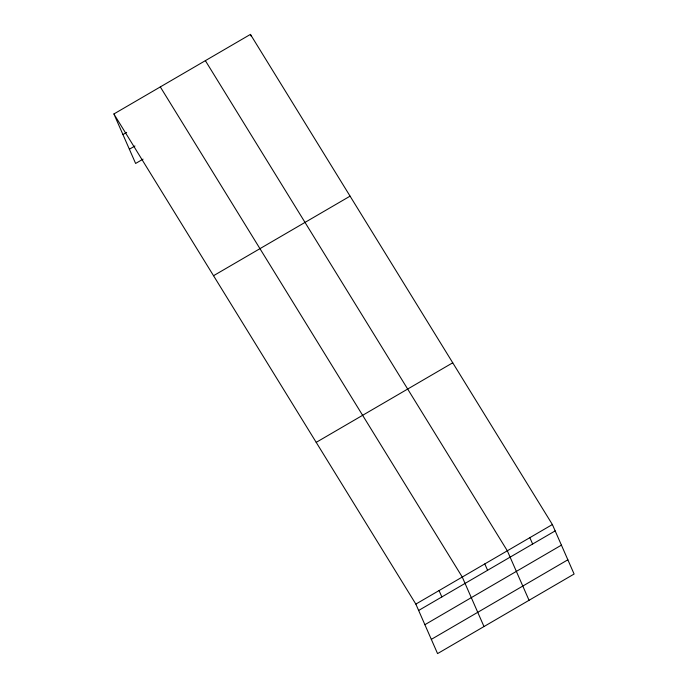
<?xml version="1.0" encoding="UTF-8"?>
<svg xmlns="http://www.w3.org/2000/svg" width="688" height="688" viewBox="0 0 688 688"><rect width="100%" height="100%" fill="white"/><g stroke="black" fill="none" stroke-linecap="round" stroke-linejoin="round"><path stroke-width="1.03" d="M113.89 113.967L250.432 34.4L552.378 524.54L574.11 574.033L437.568 653.6L415.844 604.098L113.89 113.967L135.622 163.46L143.052 159.134M122.937 134.564L126.652 132.397M129.37 149.227L134.943 145.985M213.538 275.707L350.072 196.149M316.205 442.358L452.738 362.791M415.844 604.098L552.378 524.54M418.639 610.462L555.173 530.895M424.883 624.695L561.417 545.137M431.324 639.367L567.858 559.8M205.368 60.656L507.323 550.796L529.046 600.289M160.313 86.912L462.267 577.051L483.991 626.544M529.846 537.663L532.641 544.027M484.791 563.919L487.586 570.283M250.432 34.4L251.223 36.215M439.056 590.579L441.851 596.935"/></g></svg>
